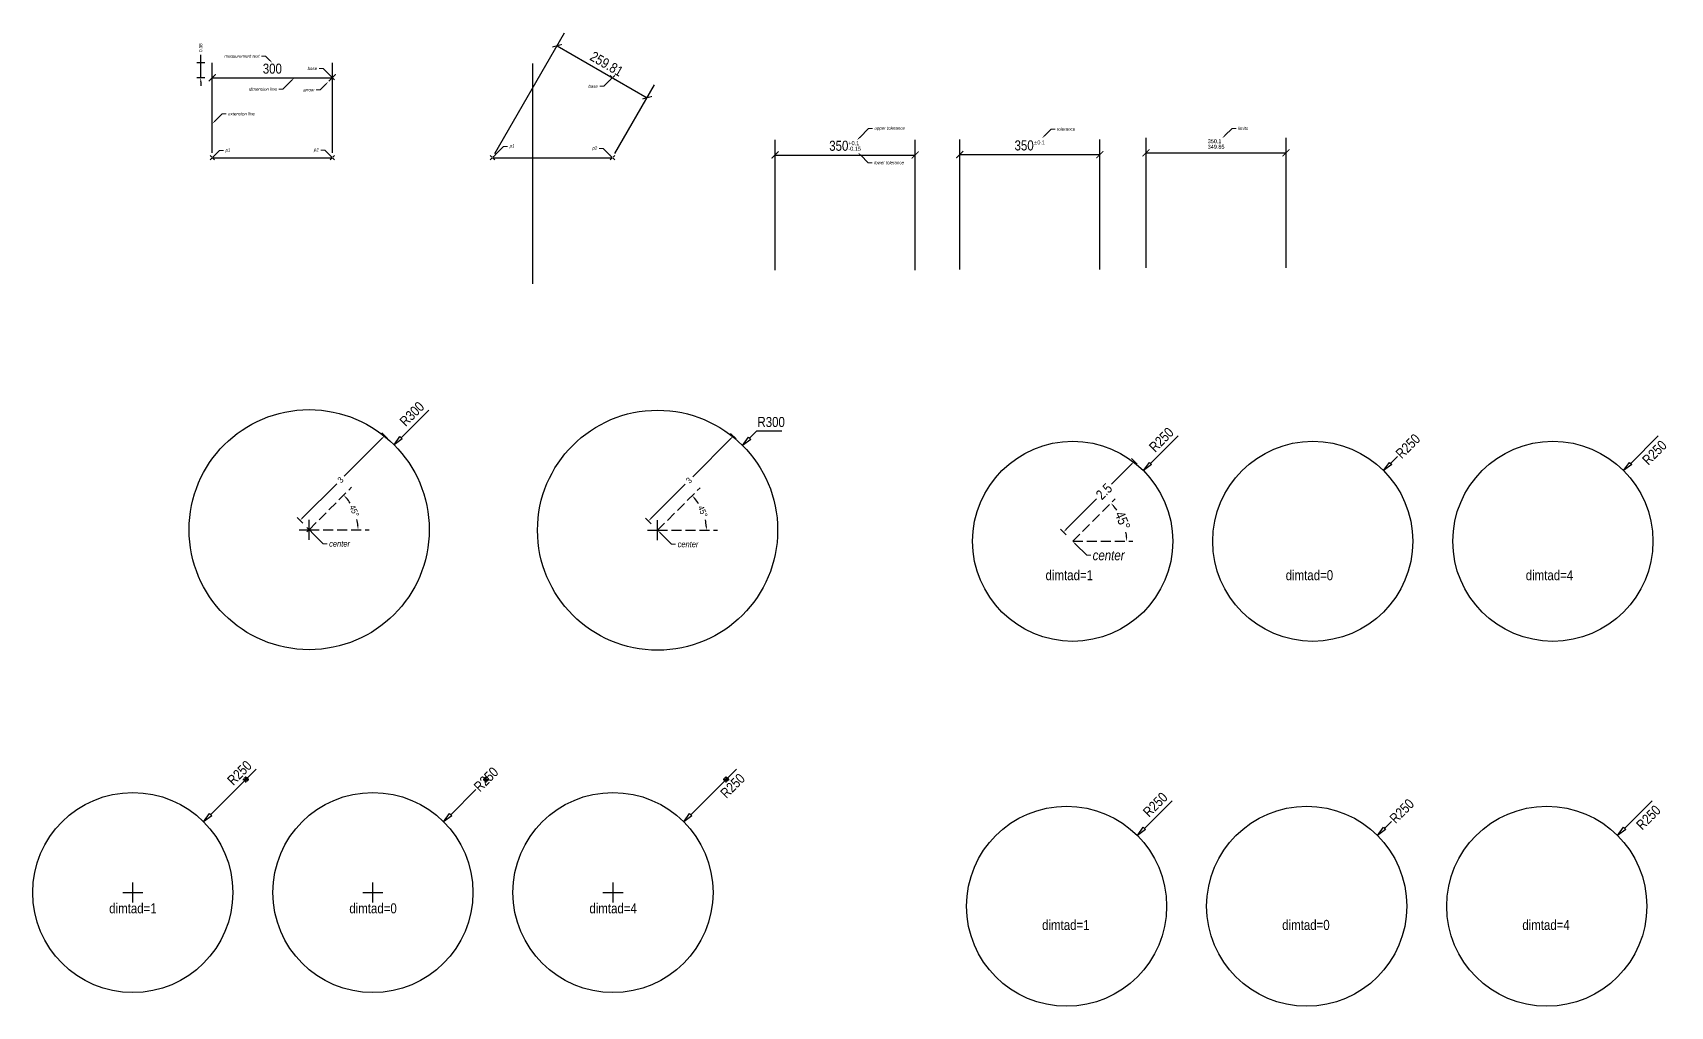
# Model space of a CAD drawing. Header units: metres. Extents: x -4.5 to 36.4, y -48.1 to 3.1.
# Drawn here: x -4.49 to 36.43, y -21.21 to 3.12 of the extents above; entities that cross this region are included whole.
import ezdxf
from ezdxf import colors
from ezdxf.entities.mleader import LeaderData, LeaderLine
from ezdxf.math import Vec2, Vec3

# ---------------------------------------------------------------- set-up
doc = ezdxf.new("R2010")
doc.units = ezdxf.units.M
doc.linetypes.add('AUSGEZOGEN', pattern=[0])
doc.linetypes.add('DASHED2', pattern=[0.3, 0.25, -0.05])
doc.layers.add('DimStyle variables R12', color=7, linetype='AUSGEZOGEN')
doc.styles.add('OpenSansCondensed-Italic', font='OpenSansCondensed-LightItalic.ttf')
doc.styles.add('OpenSansCondensed-Light', font='OpenSansCondensed-Light.ttf')
doc.dimstyles.new('EZ_RADIUS', dxfattribs={"dimtxt": 0.25, "dimasz": 0.25, "dimexe": 0.375, "dimexo": 0.125, "dimgap": 0.1, "dimtad": 1, "dimlfac": 100, "dimdsep": 46, "dimtxsty": 'OpenSansCondensed-Light', "dimblk": 'CLOSEDBLANK', "dimcen": 0.25, "dimadec": 0, "dimazin": 0, "dimtfac": 1, "dimtofl": 0, "dimtmove": 1, "dimatfit": 3, "dimarcsym": 0})
doc.dimstyles.new('EZDXF', dxfattribs={"dimtxt": 0.25, "dimasz": 0.175, "dimexe": 0.375, "dimexo": 0.125, "dimgap": 0.1, "dimtad": 1, "dimlfac": 100, "dimdsep": 46, "dimtxsty": 'OpenSansCondensed-Light', "dimblk": 'ARCHTICK', "dimcen": 2.5, "dimadec": 0, "dimazin": 0, "dimtfac": 1, "dimtmove": 2, "dimatfit": 3, "dimarcsym": 0})
doc.dimstyles.new('small-blue-fix', dxfattribs={"dimtxt": 0.08, "dimasz": 0.1, "dimexe": 0.1, "dimexo": 0, "dimgap": 0.1, "dimtad": 0, "dimdsep": 46, "dimtxsty": 'OpenSansCondensed-Light', "dimsah": 1, "dimcen": 2.5, "dimclrd": 5, "dimclre": 5, "dimclrt": 5, "dimadec": 0, "dimazin": 0, "dimtfac": 1, "dimtmove": 0, "dimatfit": 3, "dimfxl": 0.1, "dimfxlon": 1, "dimarcsym": 0})

# ---------------------------------------------------------------- blocks, each defined once
blk = doc.blocks.new('_ARCHTICK')
at = {"color": 0, "linetype": 'ByBlock', "const_width": 0.15}
blk.add_lwpolyline([(-0.5, -0.5), (0.5, 0.5)], dxfattribs=at)
blk = doc.blocks.new('MarkBlue')
at = {"layer": 'DimStyle variables R12', "color": 5, "linetype": 'AUSGEZOGEN', "lineweight": 13, "transparency": 33554687}
for p, q in [((-0.007, 0.007), (-0.028, 0.028)), ((0.007, 0.007), (0.028, 0.028)), ((-0.007, -0.007), (-0.028, -0.028)), ((0.007, -0.007), (0.028, -0.028))]:
    blk.add_line(p, q, dxfattribs=at)
blk = doc.blocks.new('*D49')
at = {"color": 5, "lineweight": -2}
for p, q in [((-0.29, 2.375), (-0.29, 2.575)), ((-0.29, 2.475), (-0.29, 2.575)), ((-0.19, 2.375), (-0.39, 2.375)), ((-0.29, 2), (-0.29, 2.375)), ((-0.19, 2), (-0.39, 2)), ((-0.29, 1.9), (-0.29, 1.8))]:
    blk.add_line(p, q, dxfattribs=at)
at = {"color": 5}
for points in [[(-0.307, 2.475), (-0.273, 2.475), (-0.29, 2.375)], [(-0.273, 1.9), (-0.307, 1.9), (-0.29, 2)]]:
    blk.add_solid(points, dxfattribs=at)
at = {"layer": 'Defpoints', "color": 0}
for p in [(-0.29, 2.375), (0, 2.375), (0, 2)]:
    blk.add_point(p, dxfattribs=at)
at = {"color": 5, "insert": (-0.29, 2.75), "char_height": 0.08, "attachment_point": 5, "rotation": 90, "style": 'OpenSansCondensed-Light'}
blk.add_mtext('0.38', dxfattribs=at)
blk = doc.blocks.new('*D52')
at = {"color": 0, "lineweight": -2}
for p, q in [((14.062, -2.807), (14.062, 0.443)), ((17.562, -2.807), (17.562, 0.443)), ((14.062, 0.068), (17.562, 0.068))]:
    blk.add_line(p, q, dxfattribs=at)
at = {"layer": 'Defpoints', "color": 0}
for p in [(17.562, 0.068), (14.062, -2.932), (17.562, -2.932)]:
    blk.add_point(p, dxfattribs=at)
at = {"color": 0, "lineweight": -2, "xscale": 0.175, "yscale": 0.175, "zscale": 0.175, "rotation": 180}
blk.add_blockref('_ARCHTICK', (14.062, 0.068), dxfattribs=at)
at = {"color": 0, "lineweight": -2, "xscale": 0.175, "yscale": 0.175, "zscale": 0.175}
blk.add_blockref('_ARCHTICK', (17.562, 0.068), dxfattribs=at)
at = {"color": 0, "insert": (15.812, 0.297), "char_height": 0.25, "attachment_point": 5, "style": 'OpenSansCondensed-Light'}
blk.add_mtext('\\A1;350{\\H0.100000;\\S+0.1^ -0.15;}', dxfattribs=at)
blk = doc.blocks.new('*D55')
at = {"color": 0, "lineweight": -2}
for p, q in [((18.678, -2.798), (18.678, 0.452)), ((22.178, -2.798), (22.178, 0.452)), ((18.678, 0.077), (22.178, 0.077))]:
    blk.add_line(p, q, dxfattribs=at)
at = {"layer": 'Defpoints', "color": 0}
for p in [(22.178, 0.077), (18.678, -2.923), (22.178, -2.923)]:
    blk.add_point(p, dxfattribs=at)
at = {"color": 0, "lineweight": -2, "xscale": 0.175, "yscale": 0.175, "zscale": 0.175, "rotation": 180}
blk.add_blockref('_ARCHTICK', (18.678, 0.077), dxfattribs=at)
at = {"color": 0, "lineweight": -2, "xscale": 0.175, "yscale": 0.175, "zscale": 0.175}
blk.add_blockref('_ARCHTICK', (22.178, 0.077), dxfattribs=at)
at = {"color": 0, "insert": (20.428, 0.306), "char_height": 0.25, "attachment_point": 5, "style": 'OpenSansCondensed-Light'}
blk.add_mtext('\\A2;350{\\H0.100000;%%p0.1}', dxfattribs=at)
blk = doc.blocks.new('*D58')
at = {"color": 0, "lineweight": -2}
for p, q in [((23.334, -2.752), (23.334, 0.498)), ((26.834, -2.752), (26.834, 0.498)), ((23.334, 0.123), (26.834, 0.123))]:
    blk.add_line(p, q, dxfattribs=at)
at = {"layer": 'Defpoints', "color": 0}
for p in [(26.834, 0.123), (23.334, -2.877), (26.834, -2.877)]:
    blk.add_point(p, dxfattribs=at)
at = {"color": 0, "lineweight": -2, "xscale": 0.175, "yscale": 0.175, "zscale": 0.175, "rotation": 180}
blk.add_blockref('_ARCHTICK', (23.334, 0.123), dxfattribs=at)
at = {"color": 0, "lineweight": -2, "xscale": 0.175, "yscale": 0.175, "zscale": 0.175}
blk.add_blockref('_ARCHTICK', (26.834, 0.123), dxfattribs=at)
at = {"color": 0, "insert": (25.084, 0.343), "char_height": 0.25, "attachment_point": 5, "style": 'OpenSansCondensed-Light'}
blk.add_mtext('{\\H0.100000;\\S350.1^ 349.85;}', dxfattribs=at)
blk = doc.blocks.new('_CLOSEDBLANK')
at = {"color": 0, "linetype": 'ByBlock'}
blk.add_lwpolyline([(-1, 0.16), (0, 0), (-1, -0.16)], close=True, dxfattribs=at)
blk = doc.blocks.new('*D61')
at = {"color": 0, "lineweight": -2}
blk.add_line((5.408, -6.309), (4.717, -6.999), dxfattribs=at)
at = {"color": 0}
for p, q in [((2.169, -9.297), (2.669, -9.297)), ((2.419, -9.547), (2.419, -9.047))]:
    blk.add_line(p, q, dxfattribs=at)
at = {"layer": 'Defpoints', "color": 0}
for p in [(4.541, -7.176), (2.419, -9.297)]:
    blk.add_point(p, dxfattribs=at)
at = {"color": 0, "lineweight": -2, "xscale": 0.25, "yscale": 0.25, "zscale": 0.25, "rotation": 225}
blk.add_blockref('_CLOSEDBLANK', (4.541, -7.176), dxfattribs=at)
at = {"color": 0, "insert": (4.989, -6.404), "char_height": 0.25, "attachment_point": 5, "rotation": 45, "style": 'OpenSansCondensed-Light'}
blk.add_mtext('R300', dxfattribs=at)
blk = doc.blocks.new('*D64')
at = {"color": 5, "lineweight": -2}
for p, q in [((4.381, -7.016), (4.24, -6.875)), ((4.24, -7.016), (3.297, -7.959)), ((2.26, -8.996), (3.109, -8.147)), ((2.26, -9.138), (2.118, -8.996))]:
    blk.add_line(p, q, dxfattribs=at)
at = {"color": 5}
for points in [[(4.251, -7.028), (4.228, -7.005), (4.31, -6.946)], [(2.248, -8.985), (2.271, -9.008), (2.189, -9.067)]]:
    blk.add_solid(points, dxfattribs=at)
at = {"layer": 'Defpoints', "color": 0}
for p in [(4.31, -6.946), (4.541, -7.176), (2.419, -9.297)]:
    blk.add_point(p, dxfattribs=at)
at = {"color": 5, "insert": (3.203, -8.053), "char_height": 0.15, "attachment_point": 5, "rotation": 45, "style": 'OpenSansCondensed-Light'}
blk.add_mtext('3', dxfattribs=at)
blk = doc.blocks.new('*D65')
at = {"color": 5, "lineweight": -2}
for start, end in [(32.8532, 40.3096), (4.6904, 12.1043)]:
    blk.add_arc((2.419, -9.297), 1.222, start, end, dxfattribs=at)
at = {"color": 5}
for points in [[(3.363, -8.495), (3.339, -8.518), (3.283, -8.433)], [(3.62, -9.198), (3.654, -9.197), (3.641, -9.297)]]:
    blk.add_solid(points, dxfattribs=at)
at = {"layer": 'Defpoints', "color": 0}
for p in [(3.48, -8.237), (3.477, -8.686), (2.419, -9.297), (2.419, -9.297), (3.919, -9.297)]:
    blk.add_point(p, dxfattribs=at)
at = {"color": 5, "insert": (3.548, -8.83), "char_height": 0.15, "attachment_point": 5, "rotation": 292.4788, "style": 'OpenSansCondensed-Light'}
blk.add_mtext('45%%d', dxfattribs=at)
blk = doc.blocks.new('*D68')
at = {"color": 0, "lineweight": -2}
for p in [(13.425, -7.013), (14.229, -6.836)]:
    blk.add_line(p, (13.602, -6.836), dxfattribs=at)
at = {"color": 0}
for p, q in [((10.877, -9.311), (11.377, -9.311)), ((11.127, -9.561), (11.127, -9.061))]:
    blk.add_line(p, q, dxfattribs=at)
at = {"layer": 'Defpoints', "color": 0}
for p in [(13.249, -7.19), (11.127, -9.311)]:
    blk.add_point(p, dxfattribs=at)
at = {"color": 0, "lineweight": -2, "xscale": 0.25, "yscale": 0.25, "zscale": 0.25, "rotation": 225}
blk.add_blockref('_CLOSEDBLANK', (13.249, -7.19), dxfattribs=at)
at = {"color": 0, "insert": (13.965, -6.607), "char_height": 0.25, "attachment_point": 5, "style": 'OpenSansCondensed-Light'}
blk.add_mtext('R300', dxfattribs=at)
blk = doc.blocks.new('*D69')
at = {"color": 5, "lineweight": -2}
for p, q in [((13.089, -7.03), (12.948, -6.889)), ((12.948, -7.03), (12.005, -7.972)), ((10.968, -9.01), (11.817, -8.16)), ((10.968, -9.151), (10.826, -9.01))]:
    blk.add_line(p, q, dxfattribs=at)
at = {"color": 5}
for points in [[(12.959, -7.042), (12.936, -7.018), (13.018, -6.959)], [(10.956, -8.998), (10.98, -9.022), (10.897, -9.081)]]:
    blk.add_solid(points, dxfattribs=at)
at = {"layer": 'Defpoints', "color": 0}
for p in [(13.018, -6.959), (13.249, -7.19), (11.127, -9.311)]:
    blk.add_point(p, dxfattribs=at)
at = {"color": 5, "insert": (11.911, -8.066), "char_height": 0.15, "attachment_point": 5, "rotation": 45, "style": 'OpenSansCondensed-Light'}
blk.add_mtext('3', dxfattribs=at)
blk = doc.blocks.new('*D70')
at = {"color": 5, "lineweight": -2}
for start, end in [(32.8532, 40.3096), (4.6904, 12.1043)]:
    blk.add_arc((11.127, -9.311), 1.222, start, end, dxfattribs=at)
at = {"color": 5}
for points in [[(12.071, -8.509), (12.047, -8.532), (11.991, -8.447)], [(12.328, -9.212), (12.362, -9.21), (12.349, -9.311)]]:
    blk.add_solid(points, dxfattribs=at)
at = {"layer": 'Defpoints', "color": 0}
for p in [(12.188, -8.25), (12.185, -8.7), (11.127, -9.311), (11.127, -9.311), (12.627, -9.311)]:
    blk.add_point(p, dxfattribs=at)
at = {"color": 5, "insert": (12.256, -8.844), "char_height": 0.15, "attachment_point": 5, "rotation": 292.4788, "style": 'OpenSansCondensed-Light'}
blk.add_mtext('45%%d', dxfattribs=at)
blk = doc.blocks.new('*D104')
at = {"color": 0, "lineweight": -2}
blk.add_line((24.135, -6.953), (23.445, -7.643), dxfattribs=at)
at = {"layer": 'Defpoints', "color": 0}
for p in [(23.268, -7.82), (21.5, -9.588)]:
    blk.add_point(p, dxfattribs=at)
at = {"color": 0, "lineweight": -2, "xscale": 0.25, "yscale": 0.25, "zscale": 0.25, "rotation": 225}
blk.add_blockref('_CLOSEDBLANK', (23.268, -7.82), dxfattribs=at)
at = {"color": 0, "insert": (23.717, -7.048), "char_height": 0.25, "attachment_point": 5, "rotation": 45, "style": 'OpenSansCondensed-Light'}
blk.add_mtext('R250', dxfattribs=at)
blk = doc.blocks.new('*D105')
at = {"color": 0, "lineweight": -2}
blk.add_line((29.445, -7.643), (29.621, -7.466), dxfattribs=at)
at = {"layer": 'Defpoints', "color": 0}
for p in [(29.268, -7.82), (27.5, -9.588)]:
    blk.add_point(p, dxfattribs=at)
at = {"color": 0, "lineweight": -2, "xscale": 0.25, "yscale": 0.25, "zscale": 0.25, "rotation": 225}
blk.add_blockref('_CLOSEDBLANK', (29.268, -7.82), dxfattribs=at)
at = {"color": 0, "insert": (29.878, -7.21), "char_height": 0.25, "attachment_point": 5, "rotation": 45, "style": 'OpenSansCondensed-Light'}
blk.add_mtext('R250', dxfattribs=at)
blk = doc.blocks.new('*D106')
at = {"color": 0, "lineweight": -2}
blk.add_line((36.135, -6.953), (35.445, -7.643), dxfattribs=at)
at = {"layer": 'Defpoints', "color": 0}
for p in [(35.268, -7.82), (33.5, -9.588)]:
    blk.add_point(p, dxfattribs=at)
at = {"color": 0, "lineweight": -2, "xscale": 0.25, "yscale": 0.25, "zscale": 0.25, "rotation": 225}
blk.add_blockref('_CLOSEDBLANK', (35.268, -7.82), dxfattribs=at)
at = {"color": 0, "insert": (36.04, -7.371), "char_height": 0.25, "attachment_point": 5, "rotation": 45, "style": 'OpenSansCondensed-Light'}
blk.add_mtext('R250', dxfattribs=at)
blk = doc.blocks.new('*D107')
at = {"color": 5, "lineweight": -2}
for p, q in [((22.967, -7.661), (22.469, -8.158)), ((23.108, -7.661), (22.967, -7.519)), ((21.34, -9.287), (22.099, -8.529)), ((21.34, -9.428), (21.199, -9.287))]:
    blk.add_line(p, q, dxfattribs=at)
at = {"color": 5}
for points in [[(22.979, -7.672), (22.955, -7.649), (23.038, -7.59)], [(21.329, -9.275), (21.352, -9.299), (21.27, -9.358)]]:
    blk.add_solid(points, dxfattribs=at)
at = {"layer": 'Defpoints', "color": 0}
for p in [(23.038, -7.59), (23.268, -7.82), (21.5, -9.588)]:
    blk.add_point(p, dxfattribs=at)
at = {"color": 5, "insert": (22.284, -8.343), "char_height": 0.25, "attachment_point": 5, "rotation": 45, "style": 'OpenSansCondensed-Light'}
blk.add_mtext('2.5', dxfattribs=at)
blk = doc.blocks.new('*D108')
at = {"color": 5, "lineweight": -2}
for start, end in [(35.3374, 40.7565), (4.2435, 9.6626)]:
    blk.add_arc((21.5, -9.588), 1.351, start, end, dxfattribs=at)
at = {"color": 5}
for points in [[(22.535, -8.695), (22.511, -8.717), (22.455, -8.633)], [(22.83, -9.488), (22.863, -9.487), (22.851, -9.588)]]:
    blk.add_solid(points, dxfattribs=at)
at = {"layer": 'Defpoints', "color": 0}
for p in [(22.561, -8.527), (22.805, -9.238), (21.5, -9.588), (21.5, -9.588), (23, -9.588)]:
    blk.add_point(p, dxfattribs=at)
at = {"color": 5, "insert": (22.748, -9.071), "char_height": 0.25, "attachment_point": 5, "rotation": 292.5, "style": 'OpenSansCondensed-Light'}
blk.add_mtext('45%%d', dxfattribs=at)
blk = doc.blocks.new('*D113')
at = {"color": 0, "lineweight": -2}
blk.add_line((23.983, -16.074), (23.293, -16.764), dxfattribs=at)
at = {"layer": 'Defpoints', "color": 0}
for p in [(23.116, -16.941), (21.348, -18.709)]:
    blk.add_point(p, dxfattribs=at)
at = {"color": 0, "lineweight": -2, "xscale": 0.25, "yscale": 0.25, "zscale": 0.25, "rotation": 225}
blk.add_blockref('_CLOSEDBLANK', (23.116, -16.941), dxfattribs=at)
at = {"color": 0, "insert": (23.565, -16.169), "char_height": 0.25, "attachment_point": 5, "rotation": 45, "style": 'OpenSansCondensed-Light'}
blk.add_mtext('R250', dxfattribs=at)
blk = doc.blocks.new('*D114')
at = {"color": 0, "lineweight": -2}
blk.add_line((29.293, -16.764), (29.47, -16.588), dxfattribs=at)
at = {"layer": 'Defpoints', "color": 0}
for p in [(29.116, -16.941), (27.348, -18.709)]:
    blk.add_point(p, dxfattribs=at)
at = {"color": 0, "lineweight": -2, "xscale": 0.25, "yscale": 0.25, "zscale": 0.25, "rotation": 225}
blk.add_blockref('_CLOSEDBLANK', (29.116, -16.941), dxfattribs=at)
at = {"color": 0, "insert": (29.726, -16.331), "char_height": 0.25, "attachment_point": 5, "rotation": 45, "style": 'OpenSansCondensed-Light'}
blk.add_mtext('R250', dxfattribs=at)
blk = doc.blocks.new('*D115')
at = {"color": 0, "lineweight": -2}
blk.add_line((35.983, -16.074), (35.293, -16.764), dxfattribs=at)
at = {"layer": 'Defpoints', "color": 0}
for p in [(35.116, -16.941), (33.348, -18.709)]:
    blk.add_point(p, dxfattribs=at)
at = {"color": 0, "lineweight": -2, "xscale": 0.25, "yscale": 0.25, "zscale": 0.25, "rotation": 225}
blk.add_blockref('_CLOSEDBLANK', (35.116, -16.941), dxfattribs=at)
at = {"color": 0, "insert": (35.888, -16.492), "char_height": 0.25, "attachment_point": 5, "rotation": 45, "style": 'OpenSansCondensed-Light'}
blk.add_mtext('R250', dxfattribs=at)
blk = doc.blocks.new('*D144')
at = {"color": 0, "lineweight": -2}
blk.add_line((-0.043, -16.421), (1.098, -15.28), dxfattribs=at)
at = {"color": 0}
for p, q in [((-2.237, -18.366), (-1.737, -18.366)), ((-1.987, -18.616), (-1.987, -18.116))]:
    blk.add_line(p, q, dxfattribs=at)
at = {"layer": 'Defpoints', "color": 0}
for p in [(-0.22, -16.598), (-1.987, -18.366)]:
    blk.add_point(p, dxfattribs=at)
at = {"color": 0, "lineweight": -2, "xscale": 0.25, "yscale": 0.25, "zscale": 0.25, "rotation": 225}
blk.add_blockref('_CLOSEDBLANK', (-0.22, -16.598), dxfattribs=at)
at = {"color": 0, "insert": (0.679, -15.376), "char_height": 0.25, "attachment_point": 5, "rotation": 45, "style": 'OpenSansCondensed-Light'}
blk.add_mtext('R250', dxfattribs=at)
blk = doc.blocks.new('*D145')
at = {"color": 0, "lineweight": -2}
blk.add_line((5.957, -16.421), (6.584, -15.794), dxfattribs=at)
at = {"color": 0}
for p, q in [((3.763, -18.366), (4.263, -18.366)), ((4.013, -18.616), (4.013, -18.116))]:
    blk.add_line(p, q, dxfattribs=at)
at = {"layer": 'Defpoints', "color": 0}
for p in [(5.78, -16.598), (4.013, -18.366)]:
    blk.add_point(p, dxfattribs=at)
at = {"color": 0, "lineweight": -2, "xscale": 0.25, "yscale": 0.25, "zscale": 0.25, "rotation": 225}
blk.add_blockref('_CLOSEDBLANK', (5.78, -16.598), dxfattribs=at)
at = {"color": 0, "insert": (6.841, -15.537), "char_height": 0.25, "attachment_point": 5, "rotation": 45, "style": 'OpenSansCondensed-Light'}
blk.add_mtext('R250', dxfattribs=at)
blk = doc.blocks.new('*D146')
at = {"color": 0, "lineweight": -2}
blk.add_line((11.957, -16.421), (13.098, -15.28), dxfattribs=at)
at = {"color": 0}
for p, q in [((9.763, -18.366), (10.263, -18.366)), ((10.013, -18.616), (10.013, -18.116))]:
    blk.add_line(p, q, dxfattribs=at)
at = {"layer": 'Defpoints', "color": 0}
for p in [(11.78, -16.598), (10.013, -18.366)]:
    blk.add_point(p, dxfattribs=at)
at = {"color": 0, "lineweight": -2, "xscale": 0.25, "yscale": 0.25, "zscale": 0.25, "rotation": 225}
blk.add_blockref('_CLOSEDBLANK', (11.78, -16.598), dxfattribs=at)
at = {"color": 0, "insert": (13.003, -15.699), "char_height": 0.25, "attachment_point": 5, "rotation": 45, "style": 'OpenSansCondensed-Light'}
blk.add_mtext('R250', dxfattribs=at)

msp = doc.modelspace()

# ---------------------------------------------------------------- linework, layer by layer
for p, q in [((8, 2.3574), (8, -3.15427)), ((0, 0), (3, 0)), ((7, 0), (10, 0))]:
    msp.add_line(p, q)
at = {"color": 5, "linetype": 'DASHED2'}
for p, q in [((2.41919, -9.29725), (3.47985, -8.23659)), ((11.12728, -9.31091), (12.18794, -8.25025)), ((21.50001, -9.58779), (22.56067, -8.52713)), ((2.41919, -9.29725), (3.91919, -9.29725)), ((11.12728, -9.31091), (12.62728, -9.31091)), ((21.50001, -9.58779), (23.00001, -9.58779))]:
    msp.add_line(p, q, dxfattribs=at)
at = {"color": 5}
for p, q in [((0.76613, -15.53731), (0.91613, -15.53731)), ((0.84113, -15.61231), (0.84113, -15.46231)), ((6.76613, -15.53731), (6.91613, -15.53731)), ((6.84113, -15.61231), (6.84113, -15.46231)), ((12.76613, -15.53731), (12.91613, -15.53731)), ((12.84113, -15.61231), (12.84113, -15.46231))]:
    msp.add_line(p, q, dxfattribs=at)
for centre, radius in [((2.41919, -9.29725), 3), ((11.12728, -9.31091), 3), ((21.50001, -9.58779), 2.5), ((27.50001, -9.58779), 2.5), ((33.50001, -9.58779), 2.5), ((-1.9873, -18.36574), 2.5), ((4.0127, -18.36574), 2.5), ((10.0127, -18.36574), 2.5), ((21.34823, -18.70888), 2.5), ((27.34823, -18.70888), 2.5), ((33.34823, -18.70888), 2.5)]:
    msp.add_circle(centre, radius)
for centre in [(0.84113, -15.53731), (6.84113, -15.53731), (12.84113, -15.53731)]:
    msp.add_circle(centre, 0.0525, dxfattribs=at)

# ---------------------------------------------------------------- block references
at = {"xscale": 2, "yscale": 2, "zscale": 2}
for p in [(3, 2), (10, 2), (0, 0), (3, 0), (7, 0), (10, 0), (2.41919, -9.29725)]:
    msp.add_blockref('MarkBlue', p, dxfattribs=at)

# ---------------------------------------------------------------- texts
at = {"char_height": 0.25, "width": 1.0286902, "attachment_point": 1, "style": 'OpenSansCondensed-Light'}
for s, insert in [('\\C5;dimtad=1', (20.82235, -10.30902)), ('\\C5;dimtad=0', (26.82235, -10.30902)), ('\\C5;dimtad=4', (32.82235, -10.30902)), ('\\C5;dimtad=1', (-2.57657, -18.6364)), ('\\C5;dimtad=0', (3.42343, -18.6364)), ('\\C5;dimtad=4', (9.42343, -18.6364)), ('\\C5;dimtad=1', (20.73622, -19.05128)), ('\\C5;dimtad=0', (26.73622, -19.05128)), ('\\C5;dimtad=4', (32.73622, -19.05128))]:
    msp.add_mtext(s, dxfattribs=dict(at, insert=insert))

# ---------------------------------------------------------------- dimensions: what is measured, and where the dimension line sits
msp.add_linear_dim(base=(8.61603, 2.79904), p1=(7, 0), p2=(10, 0), angle=330, dimstyle='EZDXF').render()
dim = msp.add_linear_dim(base=(-0.29, 2.375), p1=(0, 2), p2=(0, 2.375), angle=90, dimstyle='small-blue-fix')
dim.commit()
dim.dimension.update_dxf_attribs({"geometry": '*D49', "text_midpoint": (-0.29, 2.7495407908), "dimtype": 160})
msp.add_linear_dim(base=(0, 2), p1=(0, 0), p2=(3, 0), dimstyle='EZDXF').render()
for base, p1, p2, override, picture, middle in [((17.56204, 0.0682), (14.06204, -2.9318), (17.56204, -2.9318), {"dimtol": 1, "dimlim": 0, "dimtp": 0.1, "dimtm": 0.15, "dimtfac": 0.4, "dimtdec": 2, "dimtolj": 1}, '*D52', (15.81204, 0.29683)), ((22.1777, 0.07735), (18.6777, -2.92265), (22.1777, -2.92265), {"dimtol": 1, "dimlim": 0, "dimtp": 0.1, "dimtm": 0.1, "dimtfac": 0.4, "dimtdec": 2, "dimtolj": 2}, '*D55', (20.4277, 0.30598)), ((26.83407, 0.12294), (23.33407, -2.87706), (26.83407, -2.87706), {"dimtol": 0, "dimlim": 1, "dimtp": 0.1, "dimtm": 0.15, "dimtfac": 0.4, "dimtdec": 2}, '*D58', (25.08407, 0.34251))]:
    dim = msp.add_linear_dim(base=base, p1=p1, p2=p2, dimstyle='EZDXF', override=override)
    dim.commit()
    dim.dimension.update_dxf_attribs({"geometry": picture, "text_midpoint": middle})
dim = msp.add_radius_dim(center=(2.41919, -9.29725), mpoint=(4.54051, -7.17593), dimstyle='EZ_RADIUS')
dim.commit()
dim.dimension.update_dxf_attribs({"geometry": '*D61', "text_midpoint": (4.98927, -6.40384)})
for center, mpoint, override, picture, middle in [((11.12728, -9.31091), (13.2486, -7.18959), {"dimtad": 1, "dimtoh": 1}, '*D68', (13.96542, -6.60741)), ((21.50001, -9.58779), (23.26778, -7.82002), {"dimtad": 1, "dimcen": 0}, '*D104', (23.71654, -7.04793)), ((27.50001, -9.58779), (29.26778, -7.82002), {"dimtad": 0, "dimcen": 0}, '*D105', (29.8782, -7.2096)), ((33.50001, -9.58779), (35.26778, -7.82002), {"dimtad": 4, "dimcen": 0}, '*D106', (36.03987, -7.37126)), ((21.34823, -18.70888), (23.11599, -16.94111), {"dimtad": 1, "dimcen": 0}, '*D113', (23.56475, -16.16902)), ((27.34823, -18.70888), (29.11599, -16.94111), {"dimtad": 0, "dimcen": 0}, '*D114', (29.72642, -16.33069)), ((33.34823, -18.70888), (35.11599, -16.94111), {"dimtad": 4, "dimcen": 0}, '*D115', (35.88808, -16.49235))]:
    dim = msp.add_radius_dim(center=center, mpoint=mpoint, dimstyle='EZ_RADIUS', override=override)
    dim.commit()
    dim.dimension.update_dxf_attribs({"geometry": picture, "text_midpoint": middle})
for base, p1, p2, override, picture, middle in [((4.31029, -6.9457), (2.41919, -9.29725), (4.54051, -7.17593), {"dimtxt": 0.15}, '*D64', (3.20328, -8.0527)), ((13.01837, -6.95936), (11.12728, -9.31091), (13.2486, -7.18959), {"dimtxt": 0.15}, '*D69', (11.91137, -8.06637)), ((23.03755, -7.58979), (21.50001, -9.58779), (23.26778, -7.82002), {"dimtxt": 0.25}, '*D107', (22.2841, -8.34324))]:
    dim = msp.add_linear_dim(base=base, p1=p1, p2=p2, angle=45, dimstyle='small-blue-fix', override=override)
    dim.commit()
    dim.dimension.update_dxf_attribs({"geometry": picture, "text_midpoint": middle, "dimtype": 161})
for base, line1, line2, override, picture, middle in [((3.47738, -8.68631), ((2.41919, -9.29725), (3.91919, -9.29725)), ((2.41919, -9.29725), (3.47985, -8.23659)), {"dimtxt": 0.15}, '*D65', (3.54825, -8.83007)), ((12.18547, -8.69997), ((11.12728, -9.31091), (12.62728, -9.31091)), ((11.12728, -9.31091), (12.18794, -8.25025)), {"dimtxt": 0.15}, '*D70', (12.25633, -8.84373)), ((22.80452, -9.23825), ((21.50001, -9.58779), (23.00001, -9.58779)), ((21.50001, -9.58779), (22.56067, -8.52713)), {"dimtxt": 0.25}, '*D108', (22.74773, -9.07097))]:
    dim = msp.add_angular_dim_2l(base=base, line1=line1, line2=line2, dimstyle='small-blue-fix', override=override)
    dim.commit()
    dim.dimension.update_dxf_attribs({"geometry": picture, "text_midpoint": middle, "dimtype": 162})
for center, mpoint, override, picture, middle in [((-1.9873, -18.36574), (-0.21953, -16.59797), {"dimtad": 1}, '*D144', (0.84113, -15.53731)), ((4.0127, -18.36574), (5.78047, -16.59797), {"dimtad": 0}, '*D145', (6.84113, -15.53731)), ((10.0127, -18.36574), (11.78047, -16.59797), {"dimtad": 4}, '*D146', (12.84113, -15.53731))]:
    dim = msp.add_radius_dim(center=center, mpoint=mpoint, dimstyle='EZ_RADIUS', override=override)
    dim.commit()
    dim.dimension.update_dxf_attribs({"geometry": picture, "text_midpoint": middle, "dimtype": 164})

# ---------------------------------------------------------------- leaders
ml = msp.add_multileader_mtext('Standard')
ml.set_content('measurement text', style='OpenSansCondensed-Italic')
ml.set_leader_properties(linetype='Continuous', lineweight=13)
ml.build(insert=Vec2(0, 0))
ml.multileader.update_dxf_attribs({"dogleg_length": 0.1, "arrow_head_size": 0.1})
ctx = ml.context
ctx.base_point, ctx.char_height, ctx.arrow_head_size, ctx.landing_gap_size = Vec3(0.53428, 2.54), 0.08, 0.1, 0.05
ctx.text_align_type = 2
notes = []
notes.append((ctx, [(0, (1, 1, 0), (1.33, 2.54), (-1, 0), 0.1, [(0, [(1.5, 2.37)], 0, [])])]))
ctx.mtext.insert, ctx.mtext.alignment = Vec3(1.18, 2.58056), 3
ml = msp.add_multileader_mtext('Standard')
ml.set_content('base', color=5, style='OpenSansCondensed-Italic')
ml.set_leader_properties(color=5, linetype='Continuous', lineweight=13)
ml.build(insert=Vec2(0, 0))
ml.multileader.update_dxf_attribs({"dogleg_length": 0.1, "arrow_head_size": 0.1})
ctx = ml.context
ctx.base_point, ctx.char_height, ctx.arrow_head_size, ctx.landing_gap_size = Vec3(2.41275, 2.23), 0.08, 0.1, 0.05
ctx.text_align_type = 2
notes.append((ctx, [(0, (1, 1, 0), (2.77, 2.23), (-1, 0), 0.1, [(0, [(3, 2)], 0, [])])]))
ctx.mtext.insert, ctx.mtext.alignment = Vec3(2.62, 2.27056), 3
at = {"color": 0}
ml = msp.add_multileader_mtext('Standard', dxfattribs=at)
ml.set_content('dimension line', style='OpenSansCondensed-Italic')
ml.set_leader_properties(linetype='Continuous', lineweight=13)
ml.build(insert=Vec2(0, 0))
ml.multileader.update_dxf_attribs({"dogleg_length": 0.1, "arrow_head_size": 0.1})
ctx = ml.context
ctx.base_point, ctx.char_height, ctx.arrow_head_size, ctx.landing_gap_size = Vec3(1.08582, 1.715), 0.08, 0.1, 0.05
ctx.text_align_type = 2
notes.append((ctx, [(0, (1, 1, 0), (1.765, 1.715), (-1, 0), 0.1, [(0, [(2.05, 2)], 0, [])])]))
ctx.mtext.insert, ctx.mtext.alignment = Vec3(1.615, 1.75556), 3
ml = msp.add_multileader_mtext('Standard', dxfattribs=at)
ml.set_content('arrow', style='OpenSansCondensed-Italic')
ml.set_leader_properties(linetype='Continuous', lineweight=13)
ml.build(insert=Vec2(0, 0))
ml.multileader.update_dxf_attribs({"dogleg_length": 0.1, "arrow_head_size": 0.1})
ctx = ml.context
ctx.base_point, ctx.char_height, ctx.arrow_head_size, ctx.landing_gap_size = Vec3(2.296, 1.695), 0.08, 0.1, 0.05
ctx.text_align_type = 2
notes.append((ctx, [(0, (1, 1, 0), (2.695, 1.695), (-1, 0), 0.1, [(0, [(2.9, 1.9)], 0, [])])]))
ctx.mtext.insert, ctx.mtext.alignment = Vec3(2.545, 1.73556), 3
ml = msp.add_multileader_mtext('Standard')
ml.set_content('base', color=5, style='OpenSansCondensed-Italic')
ml.set_leader_properties(color=5, linetype='Continuous', lineweight=13)
ml.build(insert=Vec2(0, 0))
ml.multileader.update_dxf_attribs({"dogleg_length": 0.1, "arrow_head_size": 0.1})
ctx = ml.context
ctx.base_point, ctx.char_height, ctx.arrow_head_size, ctx.landing_gap_size = Vec3(9.42775, 1.785), 0.08, 0.1, 0.05
ctx.text_align_type = 2
notes.append((ctx, [(0, (1, 1, 0), (9.785, 1.785), (-1, 0), 0.1, [(0, [(10, 2)], 0, [])])]))
ctx.mtext.insert, ctx.mtext.alignment = Vec3(9.635, 1.82556), 3
ml = msp.add_multileader_mtext('Standard')
ml.set_content('extension line', style='OpenSansCondensed-Italic')
ml.set_leader_properties(linetype='Continuous', lineweight=13)
ml.build(insert=Vec2(0, 0))
ml.multileader.update_dxf_attribs({"dogleg_length": 0.1, "arrow_head_size": 0.1})
ctx = ml.context
ctx.base_point, ctx.char_height, ctx.arrow_head_size, ctx.landing_gap_size = Vec3(0.345, 1.095), 0.08, 0.1, 0.05
notes.append((ctx, [(0, (1, 1, 0), (0.245, 1.095), (1, 0), 0.1, [(0, [(0, 0.85)], 0, [])])]))
ctx.mtext.insert = Vec3(0.395, 1.13556)
ml = msp.add_multileader_mtext('Standard')
ml.set_content('upper tolerance', color=5, style='OpenSansCondensed-Italic')
ml.set_leader_properties(color=5, linetype='Continuous', lineweight=13)
ml.build(insert=Vec2(0, 0))
ml.multileader.update_dxf_attribs({"dogleg_length": 0.1, "arrow_head_size": 0.1})
ctx = ml.context
ctx.base_point, ctx.char_height, ctx.arrow_head_size, ctx.landing_gap_size = Vec3(16.49758, 0.72656), 0.08, 0.1, 0.05
notes.append((ctx, [(0, (1, 1, 0), (16.39758, 0.72656), (1, 0), 0.1, [(0, [(16.10854, 0.43752)], 0, [])])]))
ctx.mtext.insert = Vec3(16.54758, 0.77941)
ml = msp.add_multileader_mtext('Standard')
ml.set_content('tolerance', color=5, style='OpenSansCondensed-Italic')
ml.set_leader_properties(color=5, linetype='Continuous', lineweight=13)
ml.build(insert=Vec2(0, 0))
ml.multileader.update_dxf_attribs({"dogleg_length": 0.1, "arrow_head_size": 0.1})
ctx = ml.context
ctx.base_point, ctx.char_height, ctx.arrow_head_size, ctx.landing_gap_size = Vec3(21.06113, 0.71353), 0.08, 0.1, 0.05
notes.append((ctx, [(0, (1, 1, 0), (20.96113, 0.71353), (1, 0), 0.1, [(0, [(20.73316, 0.48556)], 0, [])])]))
ctx.mtext.insert = Vec3(21.11113, 0.7541)
ml = msp.add_multileader_mtext('Standard')
ml.set_content('limits', color=5, style='OpenSansCondensed-Italic')
ml.set_leader_properties(color=5, linetype='Continuous', lineweight=13)
ml.build(insert=Vec2(0, 0))
ml.multileader.update_dxf_attribs({"dogleg_length": 0.1, "arrow_head_size": 0.1})
ctx = ml.context
ctx.base_point, ctx.char_height, ctx.arrow_head_size, ctx.landing_gap_size = Vec3(25.58357, 0.73348), 0.08, 0.1, 0.05
notes.append((ctx, [(0, (1, 1, 0), (25.48357, 0.73348), (1, 0), 0.1, [(0, [(25.23565, 0.48556)], 0, [])])]))
ctx.mtext.insert = Vec3(25.63357, 0.77404)
ml = msp.add_multileader_mtext('Standard')
ml.set_content('p1', color=5, style='OpenSansCondensed-Italic')
ml.set_leader_properties(color=5, linetype='Continuous', lineweight=13)
ml.build(insert=Vec2(0, 0))
ml.multileader.update_dxf_attribs({"dogleg_length": 0.1, "arrow_head_size": 0.1})
ctx = ml.context
ctx.base_point, ctx.char_height, ctx.arrow_head_size, ctx.landing_gap_size, ctx.plane_origin = Vec3(0.28, 0.18), 0.08, 0.1, 0.05, Vec3(0.18, 0.18)
notes.append((ctx, [(0, (1, 1, 0), (0.18, 0.18), (1, 0), 0.1, [(0, [(0, 0)], 0, [])])]))
ctx.mtext.insert = Vec3(0.33, 0.23285)
ml = msp.add_multileader_mtext('Standard')
ml.set_content('p2', color=5, style='OpenSansCondensed-Italic')
ml.set_leader_properties(color=5, linetype='Continuous', lineweight=13)
ml.build(insert=Vec2(0, 0))
ml.multileader.update_dxf_attribs({"dogleg_length": 0.1, "arrow_head_size": 0.1})
ctx = ml.context
ctx.base_point, ctx.char_height, ctx.arrow_head_size, ctx.landing_gap_size = Vec3(2.52848, 0.19), 0.08, 0.1, 0.05
ctx.text_align_type = 2
notes.append((ctx, [(0, (1, 1, 0), (2.81, 0.19), (-1, 0), 0.1, [(0, [(3, 0)], 0, [])])]))
ctx.mtext.insert, ctx.mtext.alignment = Vec3(2.66, 0.24285), 3
ml = msp.add_multileader_mtext('Standard')
ml.set_content('p1', color=5, style='OpenSansCondensed-Italic')
ml.set_leader_properties(color=5, linetype='Continuous', lineweight=13)
ml.build(insert=Vec2(0, 0))
ml.multileader.update_dxf_attribs({"dogleg_length": 0.1, "arrow_head_size": 0.1})
ctx = ml.context
ctx.base_point, ctx.char_height, ctx.arrow_head_size, ctx.landing_gap_size = Vec3(7.38, 0.28), 0.08, 0.1, 0.05
notes.append((ctx, [(0, (1, 1, 0), (7.28, 0.28), (1, 0), 0.1, [(0, [(7, 0)], 0, [])])]))
ctx.mtext.insert = Vec3(7.43, 0.33285)
ml = msp.add_multileader_mtext('Standard')
ml.set_content('p2', color=5, style='OpenSansCondensed-Italic')
ml.set_leader_properties(color=5, linetype='Continuous', lineweight=13)
ml.build(insert=Vec2(0, 0))
ml.multileader.update_dxf_attribs({"dogleg_length": 0.1, "arrow_head_size": 0.1})
ctx = ml.context
ctx.base_point, ctx.char_height, ctx.arrow_head_size, ctx.landing_gap_size = Vec3(9.48231, 0.23), 0.08, 0.1, 0.05
ctx.text_align_type = 2
notes.append((ctx, [(0, (1, 1, 0), (9.77, 0.23), (-1, 0), 0.1, [(0, [(10, 0)], 0, [])])]))
ctx.mtext.insert, ctx.mtext.alignment = Vec3(9.62, 0.28285), 3
ml = msp.add_multileader_mtext('Standard')
ml.set_content('lower tolerance', color=5, style='OpenSansCondensed-Italic')
ml.set_leader_properties(color=5, linetype='Continuous', lineweight=13)
ml.build(insert=Vec2(0, 0))
ml.multileader.update_dxf_attribs({"dogleg_length": 0.1, "arrow_head_size": 0.1})
ctx = ml.context
ctx.base_point, ctx.char_height, ctx.arrow_head_size, ctx.landing_gap_size = Vec3(16.492, -0.12415), 0.08, 0.1, 0.05
notes.append((ctx, [(0, (1, 1, 0), (16.392, -0.12415), (1, 0), 0.1, [(0, [(16.13297, 0.1322)], 0, [])])]))
ctx.mtext.insert = Vec3(16.542, -0.08359)
ml = msp.add_multileader_mtext('Standard')
ml.set_content('center', color=5, style='OpenSansCondensed-Italic')
ml.set_leader_properties(color=5, linetype='Continuous', lineweight=13)
ml.build(insert=Vec2(0, 0))
ml.multileader.update_dxf_attribs({"dogleg_length": 0.1, "arrow_head_size": 0.1})
ctx = ml.context
ctx.base_point, ctx.char_height, ctx.arrow_head_size, ctx.landing_gap_size = Vec3(2.86897, -9.64703), 0.15, 0.1, 0.05
notes.append((ctx, [(0, (1, 1, 0), (2.76897, -9.64703), (1, 0), 0.1, [(0, [(2.41919, -9.29725)], 0, [])])]))
ctx.mtext.insert = Vec3(2.91897, -9.57098)
ml = msp.add_multileader_mtext('Standard')
ml.set_content('center', color=5, style='OpenSansCondensed-Italic')
ml.set_leader_properties(color=5, linetype='Continuous', lineweight=13)
ml.build(insert=Vec2(0, 0))
ml.multileader.update_dxf_attribs({"dogleg_length": 0.1, "arrow_head_size": 0.1})
ctx = ml.context
ctx.base_point, ctx.char_height, ctx.arrow_head_size, ctx.landing_gap_size, ctx.plane_origin = Vec3(11.57705, -9.66069), 0.15, 0.1, 0.05, Vec3(8.70808, -0.01366)
notes.append((ctx, [(0, (1, 1, 0), (11.47705, -9.66069), (1, 0), 0.1, [(0, [(11.12728, -9.31091)], 0, [])])]))
ctx.mtext.insert = Vec3(11.62705, -9.58464)
ml = msp.add_multileader_mtext('Standard')
ml.set_content('center', color=5, style='OpenSansCondensed-Italic')
ml.set_leader_properties(color=5, linetype='Continuous', lineweight=13)
ml.build(insert=Vec2(0, 0))
ml.multileader.update_dxf_attribs({"dogleg_length": 0.1, "arrow_head_size": 0.1})
ctx = ml.context
ctx.base_point, ctx.char_height, ctx.arrow_head_size, ctx.landing_gap_size, ctx.plane_origin = Vec3(21.94979, -9.93756), 0.25, 0.1, 0.05, Vec3(19.08082, -0.29054)
notes.append((ctx, [(0, (1, 1, 0), (21.84979, -9.93756), (1, 0), 0.1, [(0, [(21.50001, -9.58779)], 0, [])])]))
ctx.mtext.insert = Vec3(21.99979, -9.81081)
for ctx, leaders in notes:
    for number, flags, end, landing, length, lines in leaders:
        leader = LeaderData()
        leader.index, (leader.has_last_leader_line, leader.has_dogleg_vector, leader.attachment_direction) = number, flags
        leader.last_leader_point, leader.dogleg_vector, leader.dogleg_length = Vec3(end), Vec3(landing), length
        for number, points, colour, breaks in lines:
            line = LeaderLine()
            line.index, line.vertices, line.color, line.breaks = number, Vec3.list(points), colors.encode_raw_color(colour), breaks
            leader.lines.append(line)
        ctx.leaders.append(leader)

doc.saveas('drawing.dxf')
